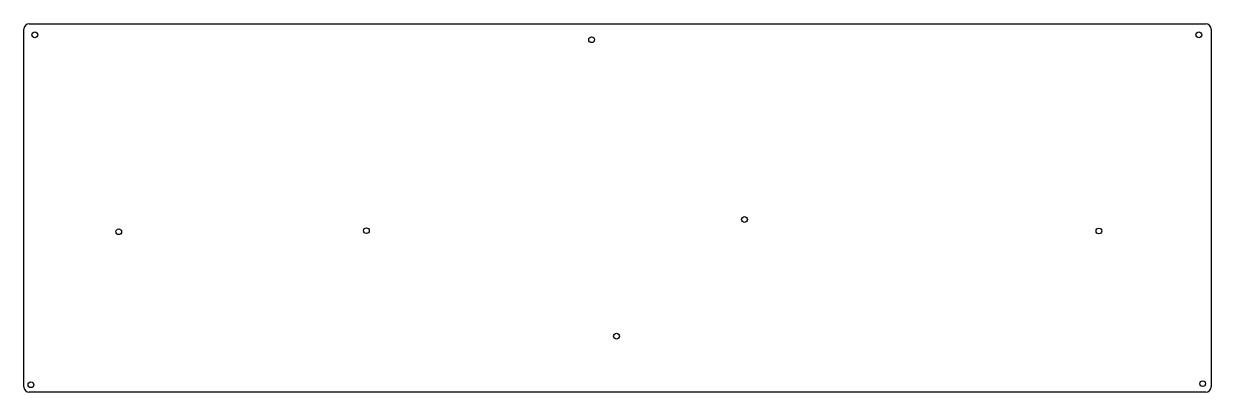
# Model space of a CAD drawing. Extents: x 72 to 501, y -246 to -113.
import ezdxf

# ---------------------------------------------------------------- set-up
doc = ezdxf.new("R2010")
doc.units = 0
doc.layers.add('BLACK', color=7, linetype='CONTINUOUS')

msp = doc.modelspace()

# ---------------------------------------------------------------- linework, layer by layer
at = {"layer": 'BLACK', "linetype": 'CONTINUOUS'}
for p, q in [((71.51, -244.05), (71.51, -114.75)), ((73.51, -112.75), (499.01, -112.75)), ((501.01, -114.75), (501.01, -244.05)), ((499.01, -246.05), (73.51, -246.05))]:
    msp.add_line(p, q, dxfattribs=at)
at = {"layer": 'BLACK'}
for centre in [(75.51, -116.75), (496.51, -116.75), (276.91, -118.55), (332.185, -183.55), (105.86, -188), (195.435, -187.6), (460.385, -187.725), (285.91, -225.75), (74.11, -243.35), (497.91, -242.95)]:
    msp.add_circle(centre, 1.04, dxfattribs=at)
for centre, start, end in [((73.51, -114.75), 90, 180), ((499.01, -114.75), 0, 90), ((73.51, -244.05), 180, 270), ((499.01, -244.05), -90, 0)]:
    msp.add_arc(centre, 2, start, end, dxfattribs=at)

doc.saveas('drawing.dxf')
